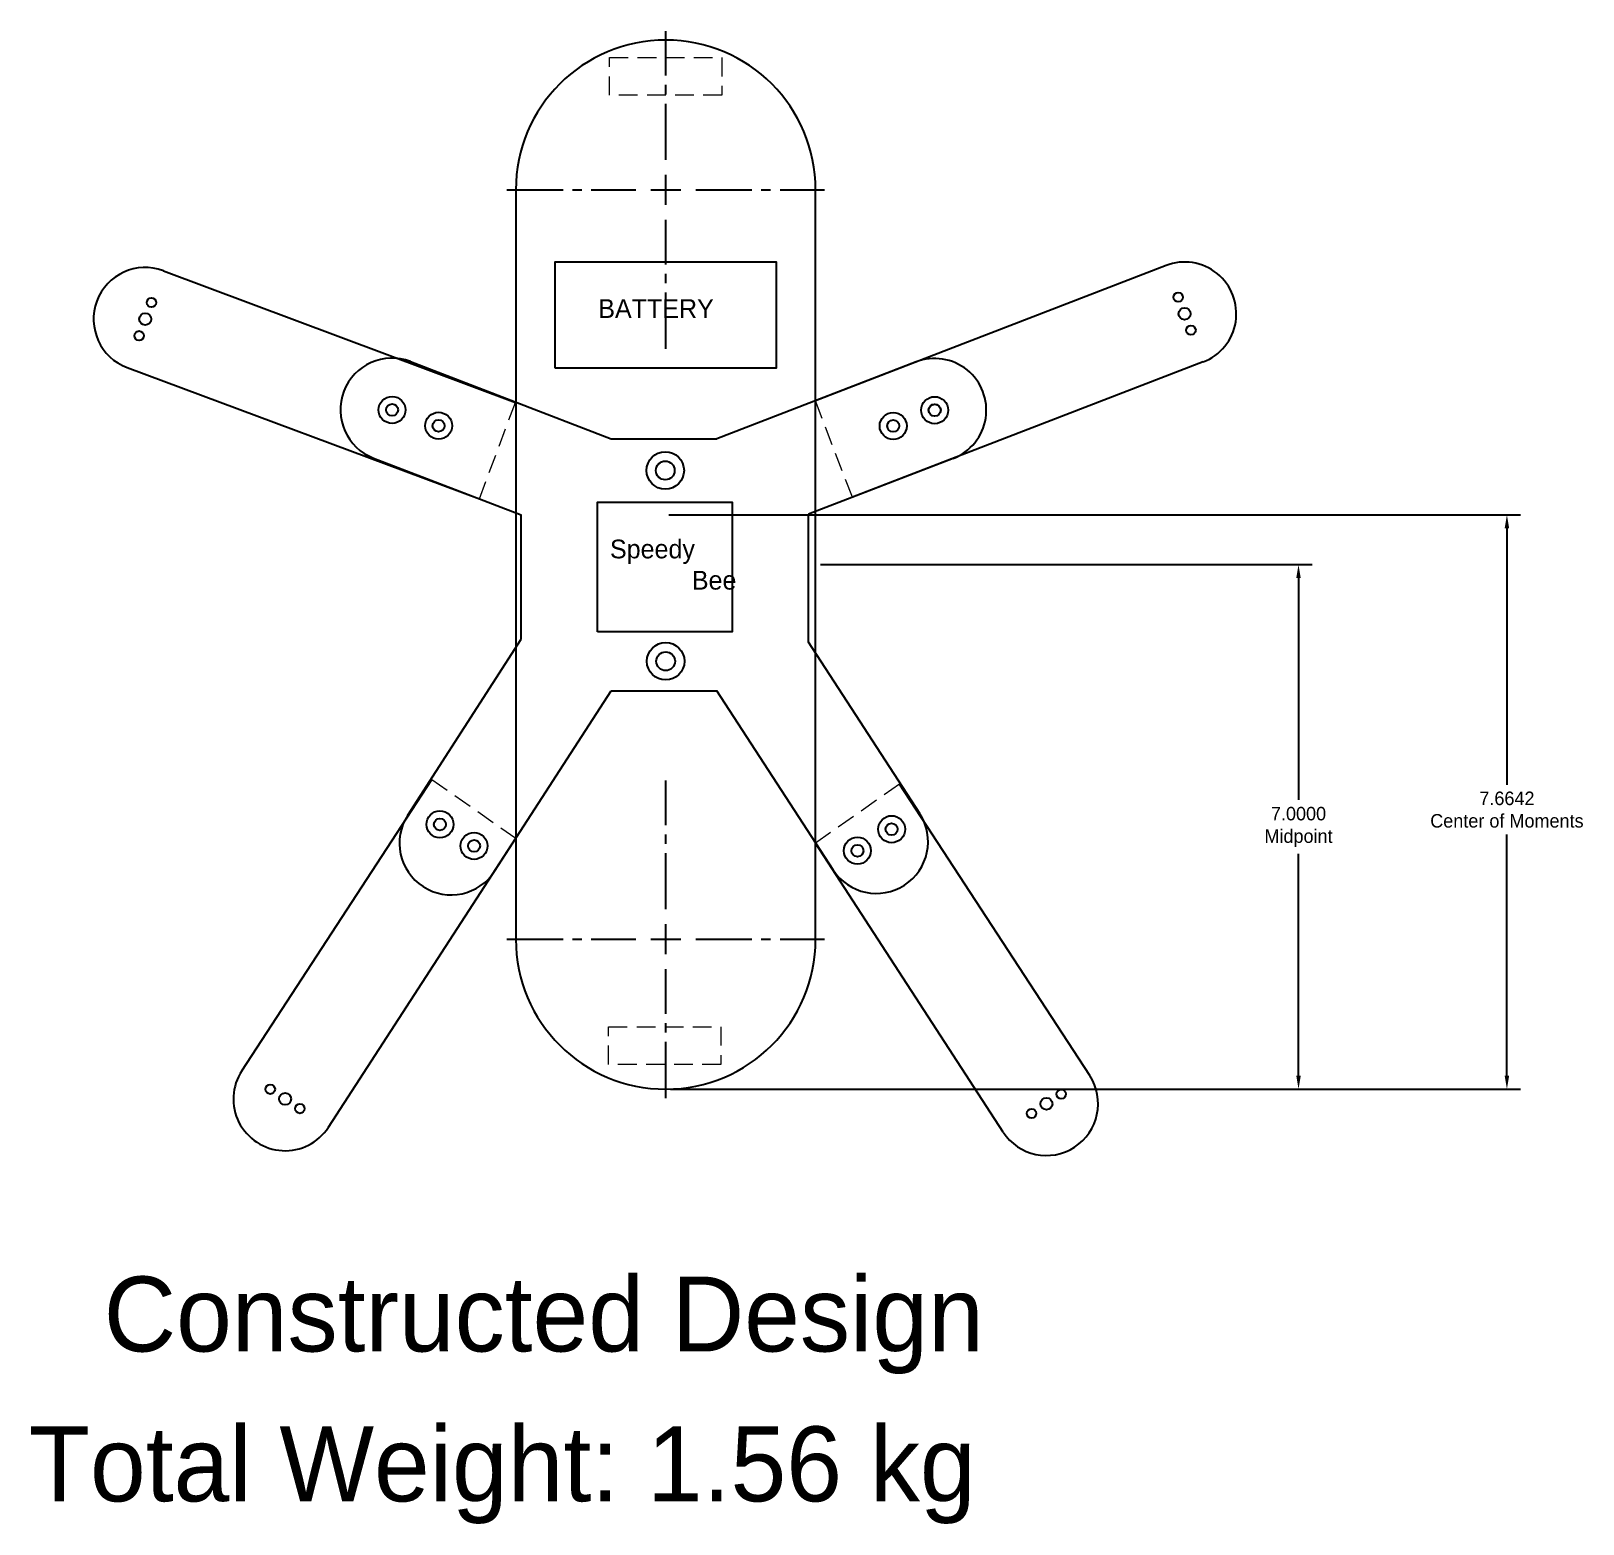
# Model space of a CAD drawing. Header units: inches. Extents: x 2.9 to 67.2, y 4.5 to 49.4.
# Drawn here: x 46.53 to 67.24, y 15.2 to 35.12 of the extents above; entities that cross this region are included whole.
import ezdxf

# ---------------------------------------------------------------- set-up
doc = ezdxf.new("R2010")
doc.units = ezdxf.units.IN
doc.header["$MEASUREMENT"] = 0
doc.linetypes.add('CENTER2', pattern=[1.125, 0.75, -0.125, 0.125, -0.125])
doc.linetypes.add('HIDDEN', pattern=[0.375, 0.25, -0.125])
doc.layers.add('Hidden Lines', color=4, linetype='HIDDEN', lineweight=0)
doc.dimstyles.get("Standard").update_dxf_attribs({"dimtxt": 0.18, "dimasz": 0.18, "dimexe": 0.18, "dimexo": 0.0625, "dimgap": 0.09, "dimtad": 0, "dimtih": 1, "dimtoh": 1, "dimdec": 4, "dimzin": 0, "dimdsep": 46, "dimtxsty": 'Standard', "dimcen": 0.09, "dimadec": 0, "dimazin": 0, "dimtfac": 1, "dimtdec": 4, "dimtofl": 0, "dimtmove": 0, "dimatfit": 3, "dimfxl": 1, "dimtolj": 1, "dimtzin": 0, "dimarcsym": 0})

# ---------------------------------------------------------------- blocks, each defined once
blk = doc.blocks.new('*U13')
at = {"color": 0, "linetype": 'CENTER2', "transparency": 16777216}
for p, q in [((0, 0.4), (0, 2.12)), ((-2.12, 0), (-0.4, 0)), ((0.4, 0), (2.12, 0)), ((0, -2.12), (0, -0.4))]:
    blk.add_line(p, q, dxfattribs=at)
at = {"color": 0, "linetype": 'Continuous', "transparency": 16777216}
for p, q in [((-0.2, 0), (0.2, 0)), ((0, -0.2), (0, 0.2))]:
    blk.add_line(p, q, dxfattribs=at)
blk = doc.blocks.new('*U14')
at = {"color": 0, "linetype": 'CENTER2', "transparency": 16777216}
for p, q in [((0, 0.4), (0, 2.12)), ((-2.12, 0), (-0.4, 0)), ((0.4, 0), (2.12, 0)), ((0, -2.12), (0, -0.4))]:
    blk.add_line(p, q, dxfattribs=at)
at = {"color": 0, "linetype": 'Continuous', "transparency": 16777216}
for p, q in [((-0.2, 0), (0.2, 0)), ((0, -0.2), (0, 0.2))]:
    blk.add_line(p, q, dxfattribs=at)
blk = doc.blocks.new('*D44')
at = {"color": 0, "lineweight": -2, "transparency": 16777216}
for p, q in [((57.063, 28), (63.624, 28)), ((63.444, 27.82), (63.444, 24.86)), ((63.444, 21.18), (63.444, 24.14)), ((55.063, 21), (63.624, 21))]:
    blk.add_line(p, q, dxfattribs=at)
at = {"color": 0, "transparency": 16777216}
for points in [[(63.414, 27.82), (63.474, 27.82), (63.444, 28)], [(63.414, 21.18), (63.474, 21.18), (63.444, 21)]]:
    blk.add_solid(points, dxfattribs=at)
at = {"layer": 'Defpoints', "color": 0, "transparency": 16777216}
for p in [(57, 28), (63.444, 28), (55, 21)]:
    blk.add_point(p, dxfattribs=at)
at = {"color": 0, "transparency": 16777216, "insert": (63.444, 24.5), "char_height": 0.18, "attachment_point": 5}
blk.add_mtext('\\A1;7.0000\\PMidpoint', dxfattribs=at)
blk = doc.blocks.new('*D87')
at = {"color": 0, "lineweight": -2, "transparency": 16777216}
for p, q in [((55.043, 28.664), (66.405, 28.664)), ((66.225, 28.484), (66.225, 25.06)), ((66.225, 21.18), (66.225, 24.4)), ((55.063, 21), (66.405, 21))]:
    blk.add_line(p, q, dxfattribs=at)
at = {"color": 0, "transparency": 16777216}
for points in [[(66.195, 28.484), (66.255, 28.484), (66.225, 28.664)], [(66.195, 21.18), (66.255, 21.18), (66.225, 21)]]:
    blk.add_solid(points, dxfattribs=at)
at = {"layer": 'Defpoints', "color": 0, "transparency": 16777216}
for p in [(54.98, 28.664), (66.225, 28.664), (55, 21)]:
    blk.add_point(p, dxfattribs=at)
at = {"color": 0, "transparency": 16777216, "insert": (66.225, 24.73), "char_height": 0.18, "attachment_point": 5}
blk.add_mtext('\\A1;7.6642\\PCenter of Moments', dxfattribs=at)

msp = doc.modelspace()

# ---------------------------------------------------------------- linework, layer by layer
for p, q in [((48.2957, 31.92224), (52.99303, 30.16523)), ((61.67562, 31.9915), (56.99724, 30.18461)), ((51.59587, 30.70864), (54.27046, 29.6793)), ((58.33976, 30.70445), (55.6808, 29.6793)), ((62.17173, 30.70376), (57.49021, 28.90016)), ((47.81331, 30.62929), (52.51375, 28.87561)), ((54.27046, 29.6793), (55.6808, 29.6793)), ((51.1002, 29.42072), (53.07057, 28.66241)), ((58.83619, 29.41683), (56.9069, 28.673)), ((53.07057, 27.00307), (53.07057, 28.66241)), ((56.90415, 26.96726), (56.9069, 28.673)), ((51.55698, 24.65769), (53.07057, 27.00307)), ((58.38971, 24.67807), (56.90415, 26.96726)), ((52.71649, 23.9094), (54.27046, 26.31734)), ((54.27046, 26.31734), (55.6808, 26.31734)), ((57.2321, 23.92684), (55.6808, 26.31734)), ((49.34284, 21.24656), (51.88032, 25.13432)), ((60.65716, 21.18234), (58.11968, 25.0701)), ((50.49848, 20.4923), (53, 24.34871)), ((59.50152, 20.42808), (57, 24.2845))]:
    msp.add_line(p, q)
msp.add_lwpolyline([(53, 33), (53, 23, 1), (57, 23), (57, 33, 1)], format="xyb", close=True)
for points in [[(53.525, 30.62173), (53.525, 32.04173), (56.475, 32.04173), (56.475, 30.62173)], [(54.08719, 27.10333), (54.08719, 28.83333), (55.88719, 28.83333), (55.88719, 27.10333)]]:
    msp.add_lwpolyline(points, close=True)
for centre, radius in [((48.137, 31.49688), 0.063), ((61.83883, 31.56785), 0.063), ((48.0545, 31.27577), 0.08), ((61.92367, 31.34763), 0.08), ((47.97201, 31.05465), 0.063), ((62.00852, 31.1274), 0.063), ((51.34803, 30.06468), 0.18), ((58.58797, 30.06064), 0.18), ((51.34803, 30.06468), 0.08), ((51.96892, 29.85253), 0.18), ((58.03532, 29.84988), 0.18), ((58.58797, 30.06064), 0.08), ((58.58869, 30.05876), 0.08), ((51.96892, 29.85253), 0.08), ((58.03532, 29.84988), 0.08), ((58.03532, 29.84988), 0.08), ((54.99369, 29.25631), 0.25), ((54.99369, 29.25631), 0.125), ((54.99904, 26.71034), 0.25), ((54.99904, 26.71034), 0.125), ((51.98625, 24.53335), 0.18), ((58.01375, 24.46914), 0.18), ((51.98625, 24.53335), 0.08), ((58.01375, 24.46914), 0.08), ((52.44215, 24.24664), 0.18), ((52.44215, 24.24664), 0.08), ((57.55785, 24.18242), 0.18), ((57.55785, 24.18242), 0.08), ((49.72303, 20.99842), 0.063), ((49.92066, 20.86943), 0.08), ((60.27697, 20.9342), 0.063), ((50.11829, 20.74044), 0.063), ((59.88171, 20.67622), 0.063), ((60.07934, 20.80521), 0.08)]:
    msp.add_circle(centre, radius)
for centre, start, end in [((48.0545, 31.27577), 69.539955, 249.539955), ((61.92367, 31.34763), 291.069603, 111.069603), ((51.34803, 30.06468), 68.950355, 248.950355), ((58.58797, 30.06064), 291.083916, 111.083916), ((52.13674, 24.28355), 147.1638, 327.1638), ((57.8109, 24.30246), 212.981316, 32.981316), ((49.92066, 20.86943), 146.868179, 326.868179), ((60.07934, 20.80521), 213.131821, 33.131821)]:
    msp.add_arc(centre, 0.69, start, end)
at = {"layer": 'Hidden Lines'}
for p, q in [((54.25, 34.7655), (55.75, 34.7655)), ((54.25, 34.2655), (54.25, 34.7655)), ((55.75, 34.7655), (55.75, 34.2655)), ((55.75, 34.2655), (54.25, 34.2655)), ((52.51375, 28.87561), (52.99303, 30.16523)), ((57.49021, 28.90016), (56.99724, 30.18461)), ((51.88032, 25.13432), (53, 24.34871)), ((58.11968, 25.0701), (57, 24.2845)), ((54.23719, 21.8312), (55.73719, 21.8312)), ((54.23719, 21.3312), (54.23719, 21.8312)), ((55.73719, 21.8312), (55.73719, 21.3312)), ((55.73719, 21.3312), (54.23719, 21.3312))]:
    msp.add_line(p, q, dxfattribs=at)

# ---------------------------------------------------------------- block references
at = {"linetype": 'CENTER2'}
for name, p in [('*U13', (55, 33)), ('*U14', (55, 23))]:
    msp.add_blockref(name, p, dxfattribs=at)

# ---------------------------------------------------------------- texts
for s, p in [('Constructed Design', (47.5, 17.5)), ('Total Weight: 1.56 kg', (46.5, 15.5))]:
    msp.add_text(s, height=1).set_placement(p)
at = {"insert": (54.09941, 31.54173), "char_height": 0.25, "attachment_point": 1}
msp.add_mtext_dynamic_manual_height_columns('BATTERY', width=2, gutter_width=1.25, heights=[0.5], dxfattribs=at)
at = {"insert": (54.25567, 28.33333), "char_height": 0.25, "attachment_point": 1}
msp.add_mtext('Speedy\\P^I Bee', dxfattribs=at)

# ---------------------------------------------------------------- dimensions: what is measured, and where the dimension line sits
for base, p2, text, picture, middle in [((66.22509, 28.66418), (54.98017, 28.66418), '<>\\PCenter of Moments', '*D87', (66.22509, 24.73046)), ((63.44375, 28), (57, 28), '<>\\PMidpoint', '*D44', (63.44375, 24.5))]:
    dim = msp.add_linear_dim(base=base, p1=(55, 21), p2=p2, angle=90, text=text, dimstyle='Standard')
    dim.commit()
    dim.dimension.update_dxf_attribs({"geometry": picture, "text_midpoint": middle, "dimtype": 160})

doc.saveas('drawing.dxf')
